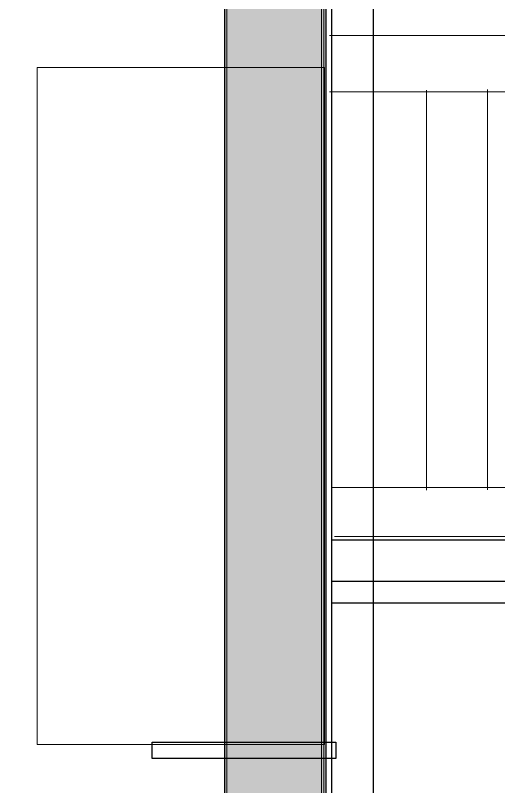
# Model space of a CAD drawing. Header units: millimetres. Extents: x 2 to 42044, y 4087 to 28530.
# Drawn here: x 18308 to 19372, y 14569 to 16267 of the extents above; entities that cross this region are included whole.
import ezdxf

# ---------------------------------------------------------------- set-up
doc = ezdxf.new("R2010")
doc.units = ezdxf.units.MM
doc.header["$LTSCALE"] = 50
for name, color, linetype in [('01_Daemmung_neu', 9, 'Continuous'), ('05_Linien_stark', 7, 'Continuous'), ('06_Linien_fein', 3, 'Continuous')]:
    doc.layers.add(name, color=color, linetype=linetype)

msp = doc.modelspace()

# ---------------------------------------------------------------- hatches: boundary and pattern name
at = {"layer": '01_Daemmung_neu'}
msp.add_hatch(color=7, dxfattribs=at).paths.add_polyline_path([(18769, 16706.2), (18991.4, 16706.2), (18991.4, 8604.8), (18769, 8604.8)])

# ---------------------------------------------------------------- linework, layer by layer
msp.add_lwpolyline([(18769, 16706.2), (18991.4, 16706.2), (18991.4, 8604.8), (18769, 8604.8)], close=True, dxfattribs=at)
at = {"layer": '05_Linien_stark', "lineweight": 15}
for p, q in [((20999.2, 16222.7), (18999.2, 16222.7)), ((20990.6, 16098.7), (18999.6, 16098.7)), ((19213.1, 16102.6), (19213.1, 15221.3)), ((19347, 16103.7), (19347, 15222.4)), ((20997.4, 15227.5), (19003.2, 15227.5))]:
    msp.add_line(p, q, dxfattribs=at)
at = {"layer": '05_Linien_stark', "lineweight": 25}
for points in [[(19004.7, 19282.2), (19095.6, 19282.2), (19095.6, 12196.3), (19004.7, 12196.3)], [(19004.4, 15112.1), (20991.9, 15112.1), (20991.9, 15020.7), (19004.4, 15020.7)], [(19004.4, 15020.9), (20992, 15020.9), (20992, 14972.8), (19004.4, 14972.8)]]:
    msp.add_lwpolyline(points, close=True, dxfattribs=at)
at = {"layer": '05_Linien_stark', "lineweight": 18}
for points in [[(7391, 18081.1), (18982.2, 18081.1), (18982.2, 7005.9), (7391, 7005.9)], [(18773.5, 16701.8), (18987, 16701.8), (18987, 8609.3), (18773.5, 8609.3)], [(18355.5, 16152.7), (18988.1, 16152.7), (18988.1, 14661.5), (18355.5, 14661.5)]]:
    msp.add_lwpolyline(points, close=True, dxfattribs=at)
at = {"layer": '05_Linien_stark', "lineweight": 30}
msp.add_lwpolyline([(18608.8, 14666.9), (19013.1, 14666.9), (19013.1, 14630.5), (18608.8, 14630.5)], close=True, dxfattribs=at)
at = {"layer": '06_Linien_fein', "lineweight": 9}
msp.add_line((19010.3, 15119.3), (25538.8, 15119.3), dxfattribs=at)

doc.saveas('drawing.dxf')
